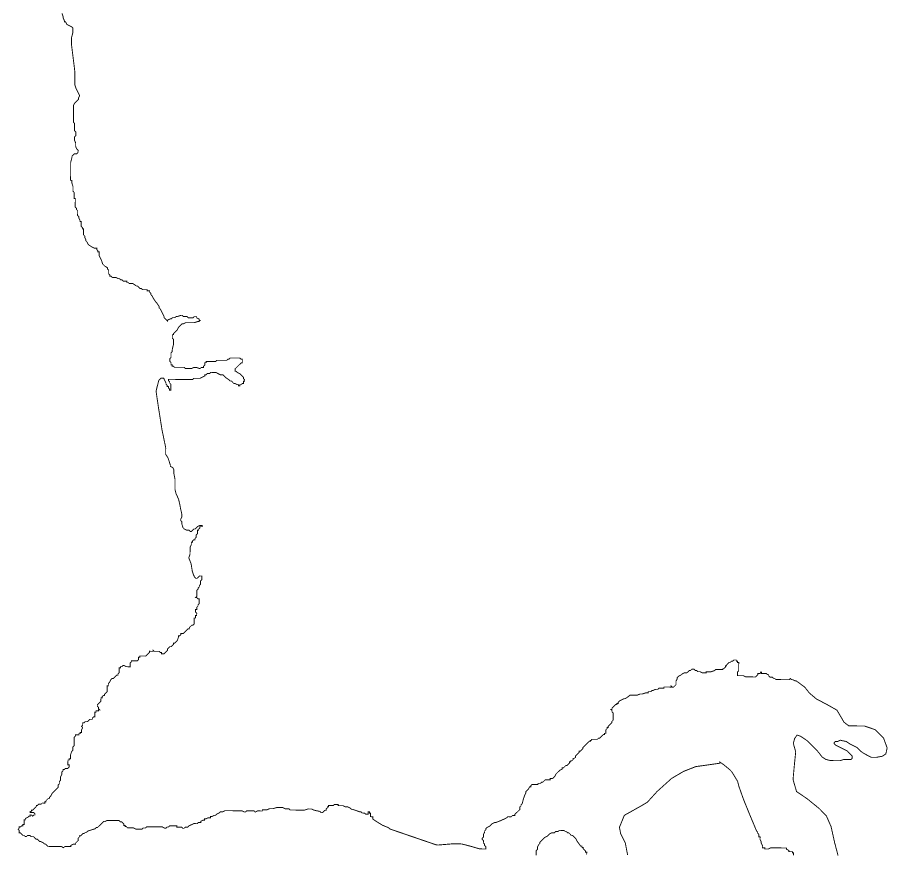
# Model space of a CAD drawing. Header units: metres. Extents: x 290190 to 339802, y 1811045 to 1991312.
# Drawn here: x 315615 to 318529, y 1892773 to 1895575 of the extents above; entities that cross this region are included whole.
import ezdxf

# ---------------------------------------------------------------- set-up
doc = ezdxf.new("R2010")
doc.units = ezdxf.units.M
doc.header["$MEASUREMENT"] = 0
doc.layers.add('HAZARDS LINE', color=1, linetype='Continuous')

msp = doc.modelspace()

# ---------------------------------------------------------------- linework, layer by layer
at = {"layer": 'HAZARDS LINE', "lineweight": 18}
for points in [[(318363.3, 1892766.2, 3.02, 3.02, 0), (318351.6, 1892810.6, 3.02, 3.02, 0), (318340, 1892863.1, 3.02, 3.02, 0), (318324.2, 1892899.5, 3.02, 3.02, 0), (318300.3, 1892923.9, 3.02, 3.02, 0), (318260.3, 1892956.5, 3.02, 3.02, 0), (318224.2, 1892981, 3.02, 3.02, 0), (318212.5, 1893021.3, 3.02, 3.02, 0), (318216.9, 1893069.7, 3.02, 3.02, 0), (318221.4, 1893113.9, 3.02, 3.02, 0), (318213.5, 1893142.2, 3.02, 3.02, 0), (318217.7, 1893158.3, 3.02, 3.02, 0), (318225.9, 1893170.3, 3.02, 3.02, 0), (318237.9, 1893166.2, 3.02, 3.02, 0), (318261.9, 1893149.8, 3.02, 3.02, 0), (318293.9, 1893117.3, 3.02, 3.02, 0), (318309.8, 1893097, 3.02, 3.02, 0), (318321.8, 1893088.9, 3.02, 3.02, 0), (318337.9, 1893084.7, 3.02, 3.02, 0), (318354, 1893084.6, 3.02, 3.02, 0), (318370.1, 1893084.4, 3.02, 3.02, 0), (318382.2, 1893088.4, 3.02, 3.02, 0), (318394.3, 1893088.3, 3.02, 3.02, 0), (318398.4, 1893088.2, 3.02, 3.02, 0), (318402.4, 1893088.2, 3.02, 3.02, 0), (318406.4, 1893088.1, 3.02, 3.02, 0), (318410.5, 1893092.1, 3.02, 3.02, 0), (318410.5, 1893100.2, 3.02, 3.02, 0), (318406.6, 1893104.3, 3.02, 3.02, 0), (318394.6, 1893116.5, 3.02, 3.02, 0), (318378.5, 1893124.6, 3.02, 3.02, 0), (318354.5, 1893136.9, 3.02, 3.02, 0), (318350.5, 1893141, 3.02, 3.02, 0), (318350.5, 1893145, 3.02, 3.02, 0), (318354.6, 1893149, 3.02, 3.02, 0), (318362.6, 1893149, 3.02, 3.02, 0), (318370.7, 1893152.9, 3.02, 3.02, 0), (318390.8, 1893148.7, 3.02, 3.02, 0), (318402.8, 1893140.6, 3.02, 3.02, 0), (318426.9, 1893128.3, 3.02, 3.02, 0), (318438.9, 1893116.1, 3.02, 3.02, 0), (318450.9, 1893107.9, 3.02, 3.02, 0), (318475, 1893095.6, 3.02, 3.02, 0), (318491.1, 1893095.5, 3.02, 3.02, 0), (318511.2, 1893099.3, 3.02, 3.02, 0), (318523.4, 1893107.3, 3.02, 3.02, 0), (318527.6, 1893127.4, 3.02, 3.02, 0), (318515.8, 1893159.7, 3.02, 3.02, 0), (318499.8, 1893176, 3.02, 3.02, 0), (318487.8, 1893188.2, 3.02, 3.02, 0), (318451.7, 1893200.6, 3.02, 3.02, 0), (318399.3, 1893201, 3.02, 3.02, 0), (318383.3, 1893213.2, 3.02, 3.02, 0), (318371.4, 1893233.5, 3.02, 3.02, 0), (318359.5, 1893253.7, 3.02, 3.02, 0), (318323.4, 1893274.2, 3.02, 3.02, 0), (318291.4, 1893290.6, 3.02, 3.02, 0), (318267.4, 1893310.9, 3.02, 3.02, 0), (318251.4, 1893331.2, 3.02, 3.02, 0), (318223.4, 1893351.6, 3.02, 3.02, 0), (318219.4, 1893351.6, 3.02, 3.02, 0), (318211.4, 1893355.7, 3.02, 3.02, 0), (318207.3, 1893355.8, 3.02, 3.02, 0), (318203.3, 1893359.8, 3.02, 3.02, 0), (318199.3, 1893355.8, 3.02, 3.02, 0), (318155, 1893356.2, 3.02, 3.02, 0), (318151, 1893360.3, 3.02, 3.02, 0), (318147, 1893360.3, 3.02, 3.02, 0), (318143, 1893364.4, 3.02, 3.02, 0), (318134.9, 1893364.5, 3.02, 3.02, 0), (318130.9, 1893368.5, 3.02, 3.02, 0), (318131, 1893372.5, 3.02, 3.02, 0), (318126.9, 1893372.6, 3.02, 3.02, 0), (318122.9, 1893376.6, 3.02, 3.02, 0), (318106.8, 1893376.8, 3.02, 3.02, 0), (318106.9, 1893380.8, 3.02, 3.02, 0), (318102.8, 1893380.8, 3.02, 3.02, 0), (318102.8, 1893376.8, 3.02, 3.02, 0), (318094.7, 1893376.9, 3.02, 3.02, 0), (318094.7, 1893372.9, 3.02, 3.02, 0), (318086.6, 1893364.9, 3.02, 3.02, 0), (318054.4, 1893365.2, 3.02, 3.02, 0), (318046.3, 1893369.3, 3.02, 3.02, 0), (318026.2, 1893369.4, 3.02, 3.02, 0), (318026.3, 1893381.5, 3.02, 3.02, 0), (318030.4, 1893385.5, 3.02, 3.02, 0), (318030.6, 1893413.7, 3.02, 3.02, 0), (318026.6, 1893413.7, 3.02, 3.02, 0), (318026.6, 1893417.8, 3.02, 3.02, 0), (318022.6, 1893417.8, 3.02, 3.02, 0), (318022.6, 1893421.8, 3.02, 3.02, 0), (318014.6, 1893421.9, 3.02, 3.02, 0), (318010.5, 1893417.9, 3.02, 3.02, 0), (318006.5, 1893417.9, 3.02, 3.02, 0), (318002.4, 1893414, 3.02, 3.02, 0), (317998.4, 1893414, 3.02, 3.02, 0), (317990.3, 1893406, 3.02, 3.02, 0), (317990.2, 1893402, 3.02, 3.02, 0), (317986.2, 1893402, 3.02, 3.02, 0), (317986.2, 1893398, 3.02, 3.02, 0), (317982.1, 1893394, 3.02, 3.02, 0), (317978.1, 1893394, 3.02, 3.02, 0), (317978, 1893390, 3.02, 3.02, 0), (317953.9, 1893390.2, 3.02, 3.02, 0), (317949.8, 1893386.2, 3.02, 3.02, 0), (317937.7, 1893382.3, 3.02, 3.02, 0), (317921.6, 1893382.4, 3.02, 3.02, 0), (317921.5, 1893378.4, 3.02, 3.02, 0), (317909.5, 1893378.5, 3.02, 3.02, 0), (317901.4, 1893382.6, 3.02, 3.02, 0), (317893.4, 1893382.7, 3.02, 3.02, 0), (317889.4, 1893386.7, 3.02, 3.02, 0), (317885.4, 1893386.8, 3.02, 3.02, 0), (317881.4, 1893390.8, 3.02, 3.02, 0), (317873.3, 1893390.9, 3.02, 3.02, 0), (317869.3, 1893386.9, 3.02, 3.02, 0), (317865.2, 1893386.9, 3.02, 3.02, 0), (317861.2, 1893383, 3.02, 3.02, 0), (317857.1, 1893379, 3.02, 3.02, 0), (317849, 1893379, 3.02, 3.02, 0), (317841, 1893375.1, 3.02, 3.02, 0), (317836.9, 1893371.1, 3.02, 3.02, 0), (317828.8, 1893367.1, 3.02, 3.02, 0), (317824.7, 1893363.1, 3.02, 3.02, 0), (317824.7, 1893359.1, 3.02, 3.02, 0), (317820.6, 1893351.1, 3.02, 3.02, 0), (317820.5, 1893339, 3.02, 3.02, 0), (317812.4, 1893331, 3.02, 3.02, 0), (317808.4, 1893331, 3.02, 3.02, 0), (317804.4, 1893335.1, 3.02, 3.02, 0), (317804.3, 1893331.1, 3.02, 3.02, 0), (317780.2, 1893331.3, 3.02, 3.02, 0), (317780.1, 1893327.3, 3.02, 3.02, 0), (317764, 1893327.4, 3.02, 3.02, 0), (317760, 1893323.4, 3.02, 3.02, 0), (317751.9, 1893323.5, 3.02, 3.02, 0), (317743.8, 1893319.5, 3.02, 3.02, 0), (317739.8, 1893319.5, 3.02, 3.02, 0), (317735.7, 1893315.6, 3.02, 3.02, 0), (317727.7, 1893315.6, 3.02, 3.02, 0), (317727.6, 1893311.6, 3.02, 3.02, 0), (317719.6, 1893311.7, 3.02, 3.02, 0), (317707.4, 1893307.7, 3.02, 3.02, 0), (317699.4, 1893307.8, 3.02, 3.02, 0), (317691.3, 1893303.9, 3.02, 3.02, 0), (317667.1, 1893304.1, 3.02, 3.02, 0), (317650.9, 1893292.1, 3.02, 3.02, 0), (317646.9, 1893292.2, 3.02, 3.02, 0), (317638.8, 1893288.2, 3.02, 3.02, 0), (317630.7, 1893284.2, 3.02, 3.02, 0), (317626.7, 1893280.2, 3.02, 3.02, 0), (317626.6, 1893276.2, 3.02, 3.02, 0), (317622.6, 1893276.3, 3.02, 3.02, 0), (317622.6, 1893272.2, 3.02, 3.02, 0), (317618.5, 1893272.3, 3.02, 3.02, 0), (317610.4, 1893264.3, 3.02, 3.02, 0), (317606.3, 1893260.3, 3.02, 3.02, 0), (317606.3, 1893256.2, 3.02, 3.02, 0), (317602.3, 1893256.3, 3.02, 3.02, 0), (317606.3, 1893252.2, 3.02, 3.02, 0), (317606.2, 1893248.2, 3.02, 3.02, 0), (317610.2, 1893244.1, 3.02, 3.02, 0), (317610, 1893220, 3.02, 3.02, 0), (317606, 1893216, 3.02, 3.02, 0), (317605.9, 1893211.9, 3.02, 3.02, 0), (317597.8, 1893204, 3.02, 3.02, 0), (317593.7, 1893200, 3.02, 3.02, 0), (317593.7, 1893195.9, 3.02, 3.02, 0), (317589.7, 1893196, 3.02, 3.02, 0), (317589.6, 1893191.9, 3.02, 3.02, 0), (317585.6, 1893187.9, 3.02, 3.02, 0), (317585.5, 1893175.9, 3.02, 3.02, 0), (317581.4, 1893175.9, 3.02, 3.02, 0), (317581.4, 1893171.9, 3.02, 3.02, 0), (317577.4, 1893171.9, 3.02, 3.02, 0), (317573.3, 1893167.9, 3.02, 3.02, 0), (317569.2, 1893163.9, 3.02, 3.02, 0), (317565.2, 1893159.9, 3.02, 3.02, 0), (317561.2, 1893160, 3.02, 3.02, 0), (317557.1, 1893156, 3.02, 3.02, 0), (317537, 1893156.1, 3.02, 3.02, 0), (317536.9, 1893152.1, 3.02, 3.02, 0), (317532.9, 1893152.1, 3.02, 3.02, 0), (317532.9, 1893148.1, 3.02, 3.02, 0), (317528.8, 1893148.1, 3.02, 3.02, 0), (317524.8, 1893144.2, 3.02, 3.02, 0), (317516.6, 1893136.2, 3.02, 3.02, 0), (317512.6, 1893132.2, 3.02, 3.02, 0), (317508.5, 1893128.2, 3.02, 3.02, 0), (317508.5, 1893124.2, 3.02, 3.02, 0), (317504.4, 1893120.2, 3.02, 3.02, 0), (317500.4, 1893116.2, 3.02, 3.02, 0), (317496.3, 1893116.2, 3.02, 3.02, 0), (317496.3, 1893112.2, 3.02, 3.02, 0), (317492.2, 1893108.2, 3.02, 3.02, 0), (317488.2, 1893104.2, 3.02, 3.02, 0), (317484.1, 1893100.2, 3.02, 3.02, 0), (317484.1, 1893096.2, 3.02, 3.02, 0), (317480, 1893092.2, 3.02, 3.02, 0), (317476, 1893092.2, 3.02, 3.02, 0), (317475.9, 1893088.2, 3.02, 3.02, 0), (317471.9, 1893084.2, 3.02, 3.02, 0), (317467.9, 1893084.2, 3.02, 3.02, 0), (317467.8, 1893080.2, 3.02, 3.02, 0), (317463.8, 1893080.2, 3.02, 3.02, 0), (317463.8, 1893076.2, 3.02, 3.02, 0), (317455.6, 1893068.2, 3.02, 3.02, 0), (317451.6, 1893068.2, 3.02, 3.02, 0), (317443.5, 1893060.3, 3.02, 3.02, 0), (317439.5, 1893060.3, 3.02, 3.02, 0), (317439.4, 1893056.3, 3.02, 3.02, 0), (317431.3, 1893052.3, 3.02, 3.02, 0), (317423.2, 1893044.3, 3.02, 3.02, 0), (317419.1, 1893040.3, 3.02, 3.02, 0), (317415, 1893032.3, 3.02, 3.02, 0), (317411, 1893028.3, 3.02, 3.02, 0), (317406.9, 1893024.3, 3.02, 3.02, 0), (317398.9, 1893024.4, 3.02, 3.02, 0), (317398.8, 1893020.4, 3.02, 3.02, 0), (317382.7, 1893020.5, 3.02, 3.02, 0), (317378.6, 1893016.5, 3.02, 3.02, 0), (317374.6, 1893012.5, 3.02, 3.02, 0), (317370.6, 1893012.6, 3.02, 3.02, 0), (317366.5, 1893008.6, 3.02, 3.02, 0), (317358.4, 1893008.6, 3.02, 3.02, 0), (317358.4, 1893004.6, 3.02, 3.02, 0), (317338.3, 1893004.8, 3.02, 3.02, 0), (317334.2, 1893000.8, 3.02, 3.02, 0), (317334.2, 1892996.8, 3.02, 3.02, 0), (317330.1, 1892996.8, 3.02, 3.02, 0), (317326, 1892988.8, 3.02, 3.02, 0), (317322, 1892984.8, 3.02, 3.02, 0), (317317.9, 1892980.8, 3.02, 3.02, 0), (317317.9, 1892976.8, 3.02, 3.02, 0), (317313.8, 1892968.7, 3.02, 3.02, 0), (317309.7, 1892956.7, 3.02, 3.02, 0), (317305.5, 1892940.6, 3.02, 3.02, 0), (317301.4, 1892936.6, 3.02, 3.02, 0), (317301.4, 1892932.6, 3.02, 3.02, 0), (317297.3, 1892928.6, 3.02, 3.02, 0), (317297.3, 1892920.5, 3.02, 3.02, 0), (317293.2, 1892916.5, 3.02, 3.02, 0), (317289.1, 1892912.5, 3.02, 3.02, 0), (317281, 1892904.6, 3.02, 3.02, 0), (317281, 1892900.5, 3.02, 3.02, 0), (317272.9, 1892900.6, 3.02, 3.02, 0), (317268.9, 1892896.6, 3.02, 3.02, 0), (317256.8, 1892896.7, 3.02, 3.02, 0), (317252.7, 1892892.7, 3.02, 3.02, 0), (317236.5, 1892884.8, 3.02, 3.02, 0), (317216.3, 1892876.9, 3.02, 3.02, 0), (317212.3, 1892877, 3.02, 3.02, 0), (317204.2, 1892873, 3.02, 3.02, 0), (317200.1, 1892869, 3.02, 3.02, 0), (317196.1, 1892865, 3.02, 3.02, 0), (317188, 1892861, 3.02, 3.02, 0), (317183.9, 1892857.1, 3.02, 3.02, 0), (317183.9, 1892853, 3.02, 3.02, 0), (317179.8, 1892849, 3.02, 3.02, 0), (317179.8, 1892845, 3.02, 3.02, 0), (317175.7, 1892837, 3.02, 3.02, 0), (317175.6, 1892828.9, 3.02, 3.02, 0), (317171.6, 1892824.9, 3.02, 3.02, 0), (317171.5, 1892820.9, 3.02, 3.02, 0), (317175.5, 1892816.8, 3.02, 3.02, 0), (317175.4, 1892808.8, 3.02, 3.02, 0), (317179.4, 1892804.7, 3.02, 3.02, 0), (317179.4, 1892800.7, 3.02, 3.02, 0), (317183.4, 1892796.6, 3.02, 3.02, 0), (317183.3, 1892788.6, 3.02, 3.02, 0), (317163.2, 1892788.7, 3.02, 3.02, 0), (317135.1, 1892797.1, 3.02, 3.02, 0), (317102.9, 1892805.4, 3.02, 3.02, 0), (317070.7, 1892805.7, 3.02, 3.02, 0), (317026.3, 1892802, 3.02, 3.02, 0), (317018.3, 1892802.1, 3.02, 3.02, 0), (316861.7, 1892855.8, 3.02, 3.02, 0), (316857.7, 1892859.9, 3.02, 3.02, 0), (316837.6, 1892868.1, 3.02, 3.02, 0), (316817.6, 1892880.4, 3.02, 3.02, 0), (316805.6, 1892888.5, 3.02, 3.02, 0), (316805.6, 1892896.6, 3.02, 3.02, 0), (316797.6, 1892896.7, 3.02, 3.02, 0), (316797.7, 1892908.8, 3.02, 3.02, 0), (316793.7, 1892908.8, 3.02, 3.02, 0), (316793.7, 1892912.8, 3.02, 3.02, 0), (316789.7, 1892912.9, 3.02, 3.02, 0), (316789.6, 1892904.8, 3.02, 3.02, 0), (316781.5, 1892904.9, 3.02, 3.02, 0), (316777.5, 1892908.9, 3.02, 3.02, 0), (316769.5, 1892909, 3.02, 3.02, 0), (316765.5, 1892913.1, 3.02, 3.02, 0), (316761.5, 1892913.1, 3.02, 3.02, 0), (316737.4, 1892921.4, 3.02, 3.02, 0), (316733.3, 1892921.4, 3.02, 3.02, 0), (316729.3, 1892925.5, 3.02, 3.02, 0), (316721.3, 1892929.6, 3.02, 3.02, 0), (316713.3, 1892929.6, 3.02, 3.02, 0), (316705.3, 1892933.7, 3.02, 3.02, 0), (316689.1, 1892933.9, 3.02, 3.02, 0), (316689.2, 1892937.9, 3.02, 3.02, 0), (316677.1, 1892938, 3.02, 3.02, 0), (316673, 1892934, 3.02, 3.02, 0), (316656.9, 1892934.2, 3.02, 3.02, 0), (316656.9, 1892930.1, 3.02, 3.02, 0), (316652.9, 1892930.2, 3.02, 3.02, 0), (316652.8, 1892926.1, 3.02, 3.02, 0), (316648.8, 1892922.1, 3.02, 3.02, 0), (316648.7, 1892918.1, 3.02, 3.02, 0), (316644.7, 1892918.1, 3.02, 3.02, 0), (316640.6, 1892914.1, 3.02, 3.02, 0), (316636.6, 1892910.2, 3.02, 3.02, 0), (316632.5, 1892910.2, 3.02, 3.02, 0), (316628.6, 1892914.3, 3.02, 3.02, 0), (316608.4, 1892918.5, 3.02, 3.02, 0), (316600.4, 1892922.6, 3.02, 3.02, 0), (316588.3, 1892922.7, 3.02, 3.02, 0), (316576.2, 1892918.7, 3.02, 3.02, 0), (316527.9, 1892919.2, 3.02, 3.02, 0), (316523.9, 1892923.2, 3.02, 3.02, 0), (316511.8, 1892923.3, 3.02, 3.02, 0), (316503.8, 1892927.4, 3.02, 3.02, 0), (316483.7, 1892927.6, 3.02, 3.02, 0), (316471.5, 1892923.7, 3.02, 3.02, 0), (316459.5, 1892923.8, 3.02, 3.02, 0), (316451.4, 1892919.8, 3.02, 3.02, 0), (316435.3, 1892920, 3.02, 3.02, 0), (316435.2, 1892915.9, 3.02, 3.02, 0), (316419.1, 1892916.1, 3.02, 3.02, 0), (316411, 1892912.1, 3.02, 3.02, 0), (316407, 1892916.2, 3.02, 3.02, 0), (316382.9, 1892916.4, 3.02, 3.02, 0), (316378.8, 1892912.4, 3.02, 3.02, 0), (316374.8, 1892912.4, 3.02, 3.02, 0), (316366.8, 1892916.5, 3.02, 3.02, 0), (316310.4, 1892917, 3.02, 3.02, 0), (316302.3, 1892913.1, 3.02, 3.02, 0), (316294.2, 1892913.1, 3.02, 3.02, 0), (316290.2, 1892909.1, 3.02, 3.02, 0), (316282.1, 1892905.2, 3.02, 3.02, 0), (316278, 1892901.2, 3.02, 3.02, 0), (316274, 1892901.2, 3.02, 3.02, 0), (316265.9, 1892897.3, 3.02, 3.02, 0), (316261.9, 1892897.3, 3.02, 3.02, 0), (316261.8, 1892893.3, 3.02, 3.02, 0), (316253.8, 1892893.3, 3.02, 3.02, 0), (316245.7, 1892889.4, 3.02, 3.02, 0), (316241.6, 1892889.4, 3.02, 3.02, 0), (316241.6, 1892885.4, 3.02, 3.02, 0), (316237.6, 1892885.4, 3.02, 3.02, 0), (316229.5, 1892881.5, 3.02, 3.02, 0), (316229.5, 1892877.4, 3.02, 3.02, 0), (316221.4, 1892877.5, 3.02, 3.02, 0), (316217.3, 1892873.5, 3.02, 3.02, 0), (316205.3, 1892873.6, 3.02, 3.02, 0), (316189.1, 1892865.7, 3.02, 3.02, 0), (316185, 1892861.7, 3.02, 3.02, 0), (316177, 1892861.8, 3.02, 3.02, 0), (316172.9, 1892857.8, 3.02, 3.02, 0), (316168.9, 1892857.8, 3.02, 3.02, 0), (316164.9, 1892861.9, 3.02, 3.02, 0), (316148.8, 1892862, 3.02, 3.02, 0), (316148.8, 1892866.1, 3.02, 3.02, 0), (316124.6, 1892866.3, 3.02, 3.02, 0), (316120.6, 1892862.3, 3.02, 3.02, 0), (316116.5, 1892862.3, 3.02, 3.02, 0), (316112.5, 1892858.3, 3.02, 3.02, 0), (316108.5, 1892858.3, 3.02, 3.02, 0), (316100.4, 1892862.4, 3.02, 3.02, 0), (316048.1, 1892862.9, 3.02, 3.02, 0), (316044, 1892858.9, 3.02, 3.02, 0), (316036, 1892859, 3.02, 3.02, 0), (316031.9, 1892855, 3.02, 3.02, 0), (316011.8, 1892855.2, 3.02, 3.02, 0), (316003.7, 1892859.3, 3.02, 3.02, 0), (315983.6, 1892859.4, 3.02, 3.02, 0), (315979.6, 1892863.5, 3.02, 3.02, 0), (315975.6, 1892863.5, 3.02, 3.02, 0), (315975.6, 1892867.6, 3.02, 3.02, 0), (315971.6, 1892867.6, 3.02, 3.02, 0), (315971.6, 1892871.6, 3.02, 3.02, 0), (315963.6, 1892879.7, 3.02, 3.02, 0), (315959.6, 1892879.8, 3.02, 3.02, 0), (315955.6, 1892883.8, 3.02, 3.02, 0), (315915.3, 1892884.2, 3.02, 3.02, 0), (315907.2, 1892880.2, 3.02, 3.02, 0), (315903.2, 1892880.3, 3.02, 3.02, 0), (315899.2, 1892876.3, 3.02, 3.02, 0), (315891, 1892868.3, 3.02, 3.02, 0), (315882.9, 1892860.3, 3.02, 3.02, 0), (315878.9, 1892860.3, 3.02, 3.02, 0), (315874.8, 1892856.3, 3.02, 3.02, 0), (315850.6, 1892848.5, 3.02, 3.02, 0), (315846.5, 1892844.5, 3.02, 3.02, 0), (315842.5, 1892844.5, 3.02, 3.02, 0), (315838.4, 1892840.5, 3.02, 3.02, 0), (315834.4, 1892840.6, 3.02, 3.02, 0), (315830.3, 1892836.6, 3.02, 3.02, 0), (315826.3, 1892832.6, 3.02, 3.02, 0), (315822.2, 1892832.6, 3.02, 3.02, 0), (315822.2, 1892828.6, 3.02, 3.02, 0), (315818.1, 1892824.6, 3.02, 3.02, 0), (315818.1, 1892816.6, 3.02, 3.02, 0), (315809.9, 1892808.6, 3.02, 3.02, 0), (315809.9, 1892804.5, 3.02, 3.02, 0), (315801.9, 1892804.6, 3.02, 3.02, 0), (315793.8, 1892800.7, 3.02, 3.02, 0), (315793.7, 1892796.6, 3.02, 3.02, 0), (315773.6, 1892796.8, 3.02, 3.02, 0), (315769.5, 1892792.8, 3.02, 3.02, 0), (315761.5, 1892796.9, 3.02, 3.02, 0), (315717.2, 1892797.3, 3.02, 3.02, 0), (315709.2, 1892805.4, 3.02, 3.02, 0), (315705.2, 1892805.4, 3.02, 3.02, 0), (315701.2, 1892809.5, 3.02, 3.02, 0), (315693.2, 1892813.6, 3.02, 3.02, 0), (315689.2, 1892813.6, 3.02, 3.02, 0), (315681.2, 1892821.8, 3.02, 3.02, 0), (315677.1, 1892821.8, 3.02, 3.02, 0), (315669.2, 1892829.9, 3.02, 3.02, 0), (315661.1, 1892830, 3.02, 3.02, 0), (315657.1, 1892834.1, 3.02, 3.02, 0), (315649, 1892834.1, 3.02, 3.02, 0), (315645, 1892830.1, 3.02, 3.02, 0), (315641, 1892830.2, 3.02, 3.02, 0), (315637, 1892834.2, 3.02, 3.02, 0), (315632.9, 1892834.3, 3.02, 3.02, 0), (315628.9, 1892838.3, 3.02, 3.02, 0), (315625, 1892842.4, 3.02, 3.02, 0), (315620.9, 1892842.4, 3.02, 3.02, 0), (315621, 1892850.5, 3.02, 3.02, 0), (315617, 1892854.6, 3.02, 3.02, 0), (315621.1, 1892858.6, 3.02, 3.02, 0), (315621.1, 1892862.6, 3.02, 3.02, 0), (315625.1, 1892862.5, 3.02, 3.02, 0), (315629.2, 1892866.5, 3.02, 3.02, 0), (315633.2, 1892866.5, 3.02, 3.02, 0), (315633.3, 1892870.5, 3.02, 3.02, 0), (315637.3, 1892870.5, 3.02, 3.02, 0), (315637.4, 1892886.6, 3.02, 3.02, 0), (315641.4, 1892886.6, 3.02, 3.02, 0), (315641.5, 1892890.6, 3.02, 3.02, 0), (315649.6, 1892894.6, 3.02, 3.02, 0), (315653.6, 1892898.6, 3.02, 3.02, 0), (315657.7, 1892898.5, 3.02, 3.02, 0), (315657.7, 1892902.6, 3.02, 3.02, 0), (315661.7, 1892902.5, 3.02, 3.02, 0), (315665.7, 1892898.5, 3.02, 3.02, 0), (315669.8, 1892902.4, 3.02, 3.02, 0), (315673.8, 1892902.4, 3.02, 3.02, 0), (315673.8, 1892906.4, 3.02, 3.02, 0), (315669.9, 1892910.5, 3.02, 3.02, 0), (315657.8, 1892910.6, 3.02, 3.02, 0), (315657.8, 1892914.6, 3.02, 3.02, 0), (315661.8, 1892914.6, 3.02, 3.02, 0), (315661.9, 1892918.6, 3.02, 3.02, 0), (315665.9, 1892918.6, 3.02, 3.02, 0), (315670, 1892922.6, 3.02, 3.02, 0), (315678.1, 1892930.6, 3.02, 3.02, 0), (315678.1, 1892934.6, 3.02, 3.02, 0), (315682.1, 1892934.6, 3.02, 3.02, 0), (315686.2, 1892938.6, 3.02, 3.02, 0), (315694.3, 1892938.5, 3.02, 3.02, 0), (315698.3, 1892942.5, 3.02, 3.02, 0), (315706.4, 1892942.4, 3.02, 3.02, 0), (315706.4, 1892946.4, 3.02, 3.02, 0), (315710.4, 1892946.4, 3.02, 3.02, 0), (315710.5, 1892950.4, 3.02, 3.02, 0), (315718.6, 1892958.4, 3.02, 3.02, 0), (315722.6, 1892958.4, 3.02, 3.02, 0), (315722.7, 1892962.4, 3.02, 3.02, 0), (315726.7, 1892966.4, 3.02, 3.02, 0), (315730.8, 1892974.4, 3.02, 3.02, 0), (315739, 1892982.4, 3.02, 3.02, 0), (315743, 1892986.4, 3.02, 3.02, 0), (315747.1, 1892990.4, 3.02, 3.02, 0), (315751.1, 1892994.4, 3.02, 3.02, 0), (315751.2, 1893002.5, 3.02, 3.02, 0), (315755.3, 1893006.4, 3.02, 3.02, 0), (315755.3, 1893014.5, 3.02, 3.02, 0), (315759.4, 1893018.5, 3.02, 3.02, 0), (315759.5, 1893030.6, 3.02, 3.02, 0), (315763.6, 1893038.6, 3.02, 3.02, 0), (315763.7, 1893046.7, 3.02, 3.02, 0), (315767.7, 1893050.7, 3.02, 3.02, 0), (315767.8, 1893054.7, 3.02, 3.02, 0), (315771.8, 1893054.6, 3.02, 3.02, 0), (315775.9, 1893058.6, 3.02, 3.02, 0), (315783.9, 1893058.6, 3.02, 3.02, 0), (315788, 1893062.6, 3.02, 3.02, 0), (315788.1, 1893070.6, 3.02, 3.02, 0), (315784, 1893070.7, 3.02, 3.02, 0), (315784.2, 1893086.8, 3.02, 3.02, 0), (315788.2, 1893086.7, 3.02, 3.02, 0), (315788.2, 1893090.8, 3.02, 3.02, 0), (315792.3, 1893090.7, 3.02, 3.02, 0), (315792.4, 1893102.8, 3.02, 3.02, 0), (315796.5, 1893114.9, 3.02, 3.02, 0), (315800.6, 1893118.9, 3.02, 3.02, 0), (315800.7, 1893130.9, 3.02, 3.02, 0), (315804.7, 1893134.9, 3.02, 3.02, 0), (315805, 1893163.1, 3.02, 3.02, 0), (315809, 1893167.1, 3.02, 3.02, 0), (315809.1, 1893171.2, 3.02, 3.02, 0), (315821.2, 1893171, 3.02, 3.02, 0), (315821.2, 1893175.1, 3.02, 3.02, 0), (315825.2, 1893175, 3.02, 3.02, 0), (315825.3, 1893179.1, 3.02, 3.02, 0), (315829.3, 1893179, 3.02, 3.02, 0), (315829.3, 1893187.1, 3.02, 3.02, 0), (315833.4, 1893195.1, 3.02, 3.02, 0), (315829.5, 1893199.2, 3.02, 3.02, 0), (315833.5, 1893203.2, 3.02, 3.02, 0), (315833.6, 1893211.2, 3.02, 3.02, 0), (315837.6, 1893211.2, 3.02, 3.02, 0), (315841.7, 1893215.2, 3.02, 3.02, 0), (315849.7, 1893215.1, 3.02, 3.02, 0), (315853.8, 1893219.1, 3.02, 3.02, 0), (315857.9, 1893223.1, 3.02, 3.02, 0), (315865.9, 1893223, 3.02, 3.02, 0), (315865.9, 1893227.1, 3.02, 3.02, 0), (315870, 1893231.1, 3.02, 3.02, 0), (315874, 1893231, 3.02, 3.02, 0), (315874.2, 1893247.1, 3.02, 3.02, 0), (315878.2, 1893247.1, 3.02, 3.02, 0), (315878.2, 1893251.1, 3.02, 3.02, 0), (315886.3, 1893251.1, 3.02, 3.02, 0), (315886.3, 1893255.1, 3.02, 3.02, 0), (315890.4, 1893255, 3.02, 3.02, 0), (315886.4, 1893259.1, 3.02, 3.02, 0), (315886.4, 1893263.1, 3.02, 3.02, 0), (315882.4, 1893267.2, 3.02, 3.02, 0), (315882.4, 1893271.2, 3.02, 3.02, 0), (315886.5, 1893275.2, 3.02, 3.02, 0), (315890.6, 1893279.2, 3.02, 3.02, 0), (315894.6, 1893283.2, 3.02, 3.02, 0), (315894.7, 1893295.3, 3.02, 3.02, 0), (315898.8, 1893295.3, 3.02, 3.02, 0), (315898.8, 1893299.3, 3.02, 3.02, 0), (315902.9, 1893303.3, 3.02, 3.02, 0), (315906.9, 1893303.2, 3.02, 3.02, 0), (315906.9, 1893307.3, 3.02, 3.02, 0), (315911, 1893311.3, 3.02, 3.02, 0), (315915.1, 1893315.3, 3.02, 3.02, 0), (315915.2, 1893335.4, 3.02, 3.02, 0), (315919.3, 1893335.4, 3.02, 3.02, 0), (315919.3, 1893343.4, 3.02, 3.02, 0), (315923.4, 1893347.4, 3.02, 3.02, 0), (315927.5, 1893355.4, 3.02, 3.02, 0), (315931.5, 1893359.4, 3.02, 3.02, 0), (315935.6, 1893359.4, 3.02, 3.02, 0), (315939.6, 1893363.4, 3.02, 3.02, 0), (315947.8, 1893371.4, 3.02, 3.02, 0), (315951.8, 1893371.3, 3.02, 3.02, 0), (315951.8, 1893375.4, 3.02, 3.02, 0), (315955.9, 1893379.4, 3.02, 3.02, 0), (315956, 1893395.5, 3.02, 3.02, 0), (315960.1, 1893395.4, 3.02, 3.02, 0), (315960.1, 1893399.5, 3.02, 3.02, 0), (315964.1, 1893399.4, 3.02, 3.02, 0), (315968.2, 1893403.4, 3.02, 3.02, 0), (315972.2, 1893403.4, 3.02, 3.02, 0), (315980.2, 1893399.3, 3.02, 3.02, 0), (315992.3, 1893399.2, 3.02, 3.02, 0), (315992.4, 1893411.3, 3.02, 3.02, 0), (315996.5, 1893415.3, 3.02, 3.02, 0), (315996.5, 1893419.3, 3.02, 3.02, 0), (316016.7, 1893419.1, 3.02, 3.02, 0), (316020.7, 1893423.1, 3.02, 3.02, 0), (316020.8, 1893431.2, 3.02, 3.02, 0), (316024.8, 1893431.1, 3.02, 3.02, 0), (316024.8, 1893435.2, 3.02, 3.02, 0), (316045, 1893435, 3.02, 3.02, 0), (316049.1, 1893439, 3.02, 3.02, 0), (316057.2, 1893447, 3.02, 3.02, 0), (316057.2, 1893451, 3.02, 3.02, 0), (316069.3, 1893450.9, 3.02, 3.02, 0), (316069.3, 1893454.9, 3.02, 3.02, 0), (316073.3, 1893450.9, 3.02, 3.02, 0), (316089.4, 1893450.7, 3.02, 3.02, 0), (316093.4, 1893446.7, 3.02, 3.02, 0), (316097.5, 1893446.6, 3.02, 3.02, 0), (316097.4, 1893442.6, 3.02, 3.02, 0), (316105.5, 1893442.5, 3.02, 3.02, 0), (316109.5, 1893446.5, 3.02, 3.02, 0), (316117.7, 1893454.5, 3.02, 3.02, 0), (316117.7, 1893458.5, 3.02, 3.02, 0), (316125.8, 1893466.5, 3.02, 3.02, 0), (316129.9, 1893466.5, 3.02, 3.02, 0), (316138, 1893474.5, 3.02, 3.02, 0), (316138, 1893478.5, 3.02, 3.02, 0), (316142, 1893478.5, 3.02, 3.02, 0), (316146.1, 1893482.5, 3.02, 3.02, 0), (316150.2, 1893486.5, 3.02, 3.02, 0), (316154.3, 1893498.5, 3.02, 3.02, 0), (316154.3, 1893502.5, 3.02, 3.02, 0), (316158.4, 1893502.5, 3.02, 3.02, 0), (316162.4, 1893506.5, 3.02, 3.02, 0), (316162.5, 1893510.5, 3.02, 3.02, 0), (316170.5, 1893510.4, 3.02, 3.02, 0), (316178.6, 1893518.4, 3.02, 3.02, 0), (316182.7, 1893522.4, 3.02, 3.02, 0), (316186.8, 1893526.4, 3.02, 3.02, 0), (316190.8, 1893526.4, 3.02, 3.02, 0), (316190.8, 1893530.4, 3.02, 3.02, 0), (316199, 1893538.4, 3.02, 3.02, 0), (316203, 1893538.4, 3.02, 3.02, 0), (316207, 1893542.4, 3.02, 3.02, 0), (316207.2, 1893562.5, 3.02, 3.02, 0), (316211.2, 1893562.5, 3.02, 3.02, 0), (316211.3, 1893570.5, 3.02, 3.02, 0), (316215.3, 1893570.5, 3.02, 3.02, 0), (316215.4, 1893578.5, 3.02, 3.02, 0), (316211.4, 1893582.6, 3.02, 3.02, 0), (316211.5, 1893590.7, 3.02, 3.02, 0), (316215.5, 1893590.6, 3.02, 3.02, 0), (316215.6, 1893598.7, 3.02, 3.02, 0), (316219.7, 1893602.7, 3.02, 3.02, 0), (316219.7, 1893606.7, 3.02, 3.02, 0), (316223.7, 1893610.7, 3.02, 3.02, 0), (316223.9, 1893626.8, 3.02, 3.02, 0), (316219.9, 1893626.8, 3.02, 3.02, 0), (316215.9, 1893630.9, 3.02, 3.02, 0), (316211.8, 1893630.9, 3.02, 3.02, 0), (316215.9, 1893634.9, 3.02, 3.02, 0), (316216.1, 1893655.1, 3.02, 3.02, 0), (316220.1, 1893659.1, 3.02, 3.02, 0), (316220.2, 1893663.1, 3.02, 3.02, 0), (316224.2, 1893667.1, 3.02, 3.02, 0), (316224.3, 1893671.1, 3.02, 3.02, 0), (316228.3, 1893675.1, 3.02, 3.02, 0), (316228.4, 1893687.2, 3.02, 3.02, 0), (316232.5, 1893691.2, 3.02, 3.02, 0), (316232.6, 1893703.3, 3.02, 3.02, 0), (316224.6, 1893703.4, 3.02, 3.02, 0), (316220.5, 1893699.4, 3.02, 3.02, 0), (316216.4, 1893695.4, 3.02, 3.02, 0), (316212.4, 1893695.4, 3.02, 3.02, 0), (316208.4, 1893699.5, 3.02, 3.02, 0), (316204.4, 1893707.6, 3.02, 3.02, 0), (316200.5, 1893719.7, 3.02, 3.02, 0), (316196.7, 1893743.9, 3.02, 3.02, 0), (316188.8, 1893764.1, 3.02, 3.02, 0), (316193, 1893776.1, 3.02, 3.02, 0), (316193.2, 1893800.3, 3.02, 3.02, 0), (316197.3, 1893808.3, 3.02, 3.02, 0), (316197.3, 1893816.4, 3.02, 3.02, 0), (316201.4, 1893816.4, 3.02, 3.02, 0), (316201.4, 1893820.4, 3.02, 3.02, 0), (316205.5, 1893824.4, 3.02, 3.02, 0), (316209.5, 1893824.3, 3.02, 3.02, 0), (316209.5, 1893828.4, 3.02, 3.02, 0), (316213.6, 1893832.4, 3.02, 3.02, 0), (316213.7, 1893840.4, 3.02, 3.02, 0), (316217.7, 1893844.4, 3.02, 3.02, 0), (316217.8, 1893856.5, 3.02, 3.02, 0), (316221.9, 1893856.5, 3.02, 3.02, 0), (316221.9, 1893860.5, 3.02, 3.02, 0), (316226, 1893864.5, 3.02, 3.02, 0), (316226, 1893868.5, 3.02, 3.02, 0), (316234, 1893868.4, 3.02, 3.02, 0), (316234.1, 1893872.5, 3.02, 3.02, 0), (316226, 1893872.5, 3.02, 3.02, 0), (316217.9, 1893868.6, 3.02, 3.02, 0), (316213.9, 1893864.6, 3.02, 3.02, 0), (316209.8, 1893860.6, 3.02, 3.02, 0), (316205.8, 1893860.6, 3.02, 3.02, 0), (316201.7, 1893856.6, 3.02, 3.02, 0), (316197.7, 1893852.6, 3.02, 3.02, 0), (316193.6, 1893852.7, 3.02, 3.02, 0), (316189.6, 1893856.7, 3.02, 3.02, 0), (316181.6, 1893856.8, 3.02, 3.02, 0), (316173.6, 1893860.9, 3.02, 3.02, 0), (316169.6, 1893865, 3.02, 3.02, 0), (316165.6, 1893877.1, 3.02, 3.02, 0), (316165.7, 1893885.2, 3.02, 3.02, 0), (316161.7, 1893889.2, 3.02, 3.02, 0), (316161.8, 1893893.2, 3.02, 3.02, 0), (316165.9, 1893901.3, 3.02, 3.02, 0), (316165.9, 1893909.3, 3.02, 3.02, 0), (316162, 1893925.5, 3.02, 3.02, 0), (316158.2, 1893945.6, 3.02, 3.02, 0), (316154.3, 1893961.8, 3.02, 3.02, 0), (316146.4, 1893978, 3.02, 3.02, 0), (316142.5, 1893994.1, 3.02, 3.02, 0), (316142.8, 1894026.4, 3.02, 3.02, 0), (316138.9, 1894046.5, 3.02, 3.02, 0), (316139, 1894058.6, 3.02, 3.02, 0), (316135.1, 1894066.7, 3.02, 3.02, 0), (316127, 1894070.8, 3.02, 3.02, 0), (316127.1, 1894074.8, 3.02, 3.02, 0), (316123.2, 1894087, 3.02, 3.02, 0), (316119.2, 1894099.1, 3.02, 3.02, 0), (316111.3, 1894111.2, 3.02, 3.02, 0), (316111.4, 1894123.3, 3.02, 3.02, 0), (316111.6, 1894131.2, 3.04, 3.04, 0), (316111.1, 1894135.3, 3.04, 3.04, 0), (316099.3, 1894192.1, 3.04, 3.04, 0), (316087.7, 1894265.1, 3.04, 3.04, 0), (316079.9, 1894317.9, 3.04, 3.04, 0), (316080, 1894326, 3.04, 3.04, 0), (316084.1, 1894342.1, 3.04, 3.04, 0), (316088.3, 1894358.3, 3.04, 3.04, 0), (316092.4, 1894362.3, 3.04, 3.04, 0), (316096.5, 1894366.4, 3.04, 3.04, 0), (316104.6, 1894366.3, 3.04, 3.04, 0), (316108.6, 1894358.2, 3.04, 3.04, 0), (316112.6, 1894350.1, 3.04, 3.04, 0), (316112.5, 1894346, 3.04, 3.04, 0), (316116.6, 1894341.9, 3.04, 3.04, 0), (316116.5, 1894337.9, 3.04, 3.04, 0), (316120.6, 1894337.8, 3.04, 3.04, 0), (316120.6, 1894333.8, 3.04, 3.04, 0), (316124.6, 1894329.7, 3.04, 3.04, 0), (316124.5, 1894325.7, 3.04, 3.04, 0), (316128.6, 1894325.6, 3.04, 3.04, 0), (316128.7, 1894345.9, 3.04, 3.04, 0), (316124.7, 1894350, 3.04, 3.04, 0), (316124.7, 1894354, 3.04, 3.04, 0), (316120.7, 1894358.1, 3.04, 3.04, 0), (316120.7, 1894362.2, 3.04, 3.04, 0), (316201.8, 1894361.6, 3.04, 3.04, 0), (316205.8, 1894365.6, 3.04, 3.04, 0), (316226.1, 1894365.5, 3.04, 3.04, 0), (316234.2, 1894369.5, 3.04, 3.04, 0), (316242.4, 1894373.5, 3.04, 3.04, 0), (316242.4, 1894377.5, 3.04, 3.04, 0), (316246.4, 1894377.5, 3.04, 3.04, 0), (316250.5, 1894381.5, 3.04, 3.04, 0), (316258.6, 1894381.5, 3.04, 3.04, 0), (316262.7, 1894385.5, 3.04, 3.04, 0), (316278.9, 1894385.4, 3.04, 3.04, 0), (316287, 1894381.3, 3.04, 3.04, 0), (316295.1, 1894377.2, 3.04, 3.04, 0), (316303.2, 1894377.1, 3.04, 3.04, 0), (316307.2, 1894373.1, 3.04, 3.04, 0), (316311.2, 1894369, 3.04, 3.04, 0), (316323.3, 1894360.8, 3.04, 3.04, 0), (316327.3, 1894356.7, 3.04, 3.04, 0), (316331.4, 1894356.7, 3.04, 3.04, 0), (316339.4, 1894348.5, 3.04, 3.04, 0), (316343.5, 1894348.5, 3.04, 3.04, 0), (316351.6, 1894344.4, 3.04, 3.04, 0), (316355.6, 1894344.4, 3.04, 3.04, 0), (316355.6, 1894340.3, 3.04, 3.04, 0), (316359.6, 1894340.3, 3.04, 3.04, 0), (316359.7, 1894344.3, 3.04, 3.04, 0), (316363.7, 1894344.3, 3.04, 3.04, 0), (316367.8, 1894348.3, 3.04, 3.04, 0), (316371.8, 1894348.3, 3.04, 3.04, 0), (316371.9, 1894356.4, 3.04, 3.04, 0), (316375.9, 1894356.4, 3.04, 3.04, 0), (316376, 1894360.4, 3.04, 3.04, 0), (316371.9, 1894364.5, 3.04, 3.04, 0), (316372, 1894368.6, 3.04, 3.04, 0), (316368, 1894372.6, 3.04, 3.04, 0), (316363.9, 1894376.7, 3.04, 3.04, 0), (316359.9, 1894380.8, 3.04, 3.04, 0), (316351.8, 1894384.9, 3.04, 3.04, 0), (316347.8, 1894389, 3.04, 3.04, 0), (316343.8, 1894389, 3.04, 3.04, 0), (316343.8, 1894397.1, 3.04, 3.04, 0), (316347.9, 1894401.1, 3.04, 3.04, 0), (316356, 1894409.2, 3.04, 3.04, 0), (316360.1, 1894413.2, 3.04, 3.04, 0), (316364.2, 1894417.2, 3.04, 3.04, 0), (316368.3, 1894417.2, 3.04, 3.04, 0), (316368.3, 1894429.4, 3.04, 3.04, 0), (316364.3, 1894429.4, 3.04, 3.04, 0), (316360.3, 1894433.5, 3.04, 3.04, 0), (316327.8, 1894433.7, 3.04, 3.04, 0), (316323.8, 1894429.7, 3.04, 3.04, 0), (316319.7, 1894429.7, 3.04, 3.04, 0), (316315.6, 1894425.7, 3.04, 3.04, 0), (316283.2, 1894425.9, 3.04, 3.04, 0), (316279.2, 1894421.9, 3.04, 3.04, 0), (316246.7, 1894422.1, 3.04, 3.04, 0), (316246.7, 1894418, 3.04, 3.04, 0), (316242.7, 1894418.1, 3.04, 3.04, 0), (316242.6, 1894410, 3.04, 3.04, 0), (316238.5, 1894405.9, 3.04, 3.04, 0), (316238.5, 1894401.9, 3.04, 3.04, 0), (316230.4, 1894401.9, 3.04, 3.04, 0), (316226.3, 1894397.9, 3.04, 3.04, 0), (316214.2, 1894402, 3.04, 3.04, 0), (316206.1, 1894402.1, 3.04, 3.04, 0), (316198, 1894398.1, 3.04, 3.04, 0), (316177.7, 1894398.2, 3.04, 3.04, 0), (316173.7, 1894402.3, 3.04, 3.04, 0), (316141.3, 1894402.5, 3.04, 3.04, 0), (316137.2, 1894406.6, 3.04, 3.04, 0), (316133.2, 1894406.6, 3.04, 3.04, 0), (316133.2, 1894410.7, 3.04, 3.04, 0), (316129.2, 1894410.7, 3.04, 3.04, 0), (316129.2, 1894418.8, 3.04, 3.04, 0), (316125.2, 1894422.9, 3.04, 3.04, 0), (316125.3, 1894431, 3.04, 3.04, 0), (316129.3, 1894435, 3.04, 3.04, 0), (316129.4, 1894451.2, 3.04, 3.04, 0), (316133.5, 1894455.3, 3.04, 3.04, 0), (316133.6, 1894463.4, 3.04, 3.04, 0), (316137.7, 1894479.5, 3.04, 3.04, 0), (316137.8, 1894495.8, 3.04, 3.04, 0), (316133.8, 1894499.8, 3.04, 3.04, 0), (316133.9, 1894512, 3.04, 3.04, 0), (316138, 1894512, 3.04, 3.04, 0), (316138, 1894516, 3.04, 3.04, 0), (316142.1, 1894520, 3.04, 3.04, 0), (316150.2, 1894528.1, 3.04, 3.04, 0), (316154.3, 1894536.2, 3.04, 3.04, 0), (316162.5, 1894544.2, 3.04, 3.04, 0), (316166.6, 1894548.2, 3.04, 3.04, 0), (316170.6, 1894548.2, 3.04, 3.04, 0), (316178.7, 1894552.2, 3.04, 3.04, 0), (316207.1, 1894552, 3.04, 3.04, 0), (316219.3, 1894556, 3.04, 3.04, 0), (316223.3, 1894556, 3.04, 3.04, 0), (316227.4, 1894560, 3.04, 3.04, 0), (316223.4, 1894560, 3.04, 3.04, 0), (316223.4, 1894564.1, 3.04, 3.04, 0), (316215.3, 1894568.2, 3.04, 3.04, 0), (316215.3, 1894572.2, 3.04, 3.04, 0), (316207.2, 1894572.3, 3.04, 3.04, 0), (316203.2, 1894568.3, 3.04, 3.04, 0), (316187, 1894568.4, 3.04, 3.04, 0), (316182.9, 1894572.4, 3.04, 3.04, 0), (316170.8, 1894572.5, 3.04, 3.04, 0), (316166.8, 1894576.6, 3.04, 3.04, 0), (316162.7, 1894576.6, 3.04, 3.04, 0), (316150.5, 1894572.7, 3.04, 3.04, 0), (316146.5, 1894572.7, 3.04, 3.04, 0), (316142.4, 1894568.7, 3.04, 3.04, 0), (316134.3, 1894568.7, 3.04, 3.04, 0), (316130.2, 1894564.7, 3.04, 3.04, 0), (316126.2, 1894564.7, 3.04, 3.04, 0), (316118, 1894560.7, 3.04, 3.04, 0), (316118, 1894556.7, 3.04, 3.04, 0), (316114, 1894560.8, 3.04, 3.04, 0), (316110, 1894564.8, 3.04, 3.04, 0), (316105.9, 1894568.9, 3.04, 3.04, 0), (316106, 1894573, 3.04, 3.04, 0), (316102, 1894581.1, 3.04, 3.04, 0), (316094, 1894597.4, 3.04, 3.04, 0), (316089.9, 1894601.4, 3.04, 3.04, 0), (316090, 1894605.5, 3.04, 3.04, 0), (316081.9, 1894617.7, 3.04, 3.04, 0), (316077.9, 1894621.8, 3.04, 3.04, 0), (316069.9, 1894634, 3.04, 3.04, 0), (316065.9, 1894642.1, 3.04, 3.04, 0), (316061.9, 1894646.2, 3.04, 3.04, 0), (316061.9, 1894650.2, 3.04, 3.04, 0), (316057.9, 1894654.3, 3.04, 3.04, 0), (316057.9, 1894658.4, 3.04, 3.04, 0), (316049.8, 1894658.4, 3.04, 3.04, 0), (316049.8, 1894662.5, 3.04, 3.04, 0), (316033.6, 1894662.6, 3.04, 3.04, 0), (316029.6, 1894666.7, 3.04, 3.04, 0), (316025.6, 1894666.7, 3.04, 3.04, 0), (316021.5, 1894670.8, 3.04, 3.04, 0), (316017.5, 1894674.9, 3.04, 3.04, 0), (316013.5, 1894674.9, 3.04, 3.04, 0), (316001.4, 1894683.1, 3.04, 3.04, 0), (315989.2, 1894683.2, 3.04, 3.04, 0), (315985.2, 1894687.2, 3.04, 3.04, 0), (315981.1, 1894687.3, 3.04, 3.04, 0), (315981.2, 1894691.3, 3.04, 3.04, 0), (315969, 1894691.4, 3.04, 3.04, 0), (315965, 1894695.5, 3.04, 3.04, 0), (315960.9, 1894695.5, 3.04, 3.04, 0), (315956.9, 1894699.6, 3.04, 3.04, 0), (315952.9, 1894699.6, 3.04, 3.04, 0), (315944.8, 1894703.7, 3.04, 3.04, 0), (315932.6, 1894703.8, 3.04, 3.04, 0), (315928.6, 1894707.9, 3.04, 3.04, 0), (315924.5, 1894707.9, 3.04, 3.04, 0), (315924.6, 1894712, 3.04, 3.04, 0), (315920.5, 1894716, 3.04, 3.04, 0), (315920.6, 1894728.2, 3.04, 3.04, 0), (315916.6, 1894732.3, 3.04, 3.04, 0), (315916.6, 1894736.3, 3.04, 3.04, 0), (315908.6, 1894740.4, 3.04, 3.04, 0), (315900.5, 1894748.6, 3.04, 3.04, 0), (315896.5, 1894760.8, 3.04, 3.04, 0), (315892.5, 1894768.9, 3.04, 3.04, 0), (315888.5, 1894777, 3.04, 3.04, 0), (315888.6, 1894789.2, 3.04, 3.04, 0), (315884.6, 1894789.2, 3.04, 3.04, 0), (315884.6, 1894793.3, 3.04, 3.04, 0), (315880.6, 1894797.3, 3.04, 3.04, 0), (315880.6, 1894801.4, 3.04, 3.04, 0), (315872.5, 1894801.5, 3.04, 3.04, 0), (315864.4, 1894805.6, 3.04, 3.04, 0), (315852.3, 1894813.7, 3.04, 3.04, 0), (315848.3, 1894821.9, 3.04, 3.04, 0), (315844.3, 1894826, 3.04, 3.04, 0), (315844.3, 1894830, 3.04, 3.04, 0), (315840.3, 1894838.1, 3.04, 3.04, 0), (315840.4, 1894842.2, 3.04, 3.04, 0), (315836.3, 1894846.3, 3.04, 3.04, 0), (315836.5, 1894866.5, 3.04, 3.04, 0), (315832.4, 1894866.6, 3.04, 3.04, 0), (315832.5, 1894870.6, 3.04, 3.04, 0), (315828.4, 1894874.7, 3.04, 3.04, 0), (315828.5, 1894890.9, 3.04, 3.04, 0), (315824.5, 1894890.9, 3.04, 3.04, 0), (315824.5, 1894895, 3.04, 3.04, 0), (315820.5, 1894903.1, 3.04, 3.04, 0), (315820.5, 1894907.2, 3.04, 3.04, 0), (315816.5, 1894911.2, 3.04, 3.04, 0), (315816.6, 1894927.4, 3.04, 3.04, 0), (315812.6, 1894931.5, 3.04, 3.04, 0), (315812.6, 1894935.6, 3.04, 3.04, 0), (315808.6, 1894939.7, 3.04, 3.04, 0), (315808.8, 1894968, 3.04, 3.04, 0), (315804.8, 1894968, 3.04, 3.04, 0), (315804.9, 1894988.3, 3.04, 3.04, 0), (315800.9, 1894992.4, 3.04, 3.04, 0), (315801, 1895008.6, 3.04, 3.04, 0), (315797, 1895020.8, 3.04, 3.04, 0), (315797.1, 1895028.9, 3.04, 3.04, 0), (315793, 1895028.9, 3.04, 3.04, 0), (315793.4, 1895089.7, 3.04, 3.04, 0), (315797.6, 1895105.9, 3.04, 3.04, 0), (315797.6, 1895109.9, 3.04, 3.04, 0), (315801.7, 1895113.9, 3.04, 3.04, 0), (315805.8, 1895118, 3.04, 3.04, 0), (315813.9, 1895117.9, 3.04, 3.04, 0), (315817.9, 1895121.9, 3.04, 3.04, 0), (315818, 1895130, 3.04, 3.04, 0), (315814, 1895134.1, 3.04, 3.04, 0), (315810, 1895142.3, 3.04, 3.04, 0), (315810.1, 1895154.4, 3.04, 3.04, 0), (315806.1, 1895162.5, 3.04, 3.04, 0), (315806.1, 1895174.7, 3.04, 3.04, 0), (315810.2, 1895178.7, 3.04, 3.04, 0), (315810.3, 1895190.9, 3.04, 3.04, 0), (315806.3, 1895195, 3.04, 3.04, 0), (315806.4, 1895219.3, 3.04, 3.04, 0), (315802.4, 1895223.3, 3.04, 3.04, 0), (315802.8, 1895280.1, 3.04, 3.04, 0), (315806.9, 1895288.1, 3.04, 3.04, 0), (315811, 1895292.2, 3.04, 3.04, 0), (315819.1, 1895300.2, 3.04, 3.04, 0), (315819.2, 1895304.3, 3.04, 3.04, 0), (315823.3, 1895312.4, 3.04, 3.04, 0), (315819.3, 1895320.5, 3.04, 3.04, 0), (315811.3, 1895336.7, 3.04, 3.04, 0), (315807.3, 1895348.9, 3.04, 3.04, 0), (315807.6, 1895389.4, 3.04, 3.04, 0), (315803.8, 1895421.9, 3.04, 3.04, 0), (315796.1, 1895482.7, 3.04, 3.04, 0), (315796.2, 1895507, 3.04, 3.04, 0), (315800.4, 1895523.2, 3.04, 3.04, 0), (315800.5, 1895539.4, 3.04, 3.04, 0), (315796.5, 1895543.5, 3.04, 3.04, 0), (315780.3, 1895551.7, 3.04, 3.04, 0), (315776.3, 1895559.8, 3.04, 3.04, 0), (315772.3, 1895559.9, 3.04, 3.04, 0), (315772.3, 1895563.9, 3.04, 3.04, 0), (315768.3, 1895572.1, 3.04, 3.04, 0), (315768.3, 1895576.1, 3.04, 3.04, 0), (315764.4, 1895588.3, 3.04, 3.04, 0)], [(317658.5, 1892768.3, 3.02, 3.02, 0), (317650.7, 1892808.7, 3.02, 3.02, 0), (317634.9, 1892841, 3.02, 3.02, 0), (317631.1, 1892861.2, 3.02, 3.02, 0), (317647.5, 1892901.4, 3.02, 3.02, 0), (317675.9, 1892917.2, 3.02, 3.02, 0), (317704.2, 1892933.1, 3.02, 3.02, 0), (317724.4, 1892945, 3.02, 3.02, 0), (317757, 1892981, 3.02, 3.02, 0), (317805.7, 1893024.9, 3.02, 3.02, 0), (317846.2, 1893048.7, 3.02, 3.02, 0), (317886.6, 1893064.5, 3.02, 3.02, 0), (317967.3, 1893075.9, 3.02, 3.02, 0), (317967.3, 1893079.9, 3.02, 3.02, 0), (317979.3, 1893071.7, 3.02, 3.02, 0), (317999.3, 1893055.4, 3.02, 3.02, 0), (318007.3, 1893047.3, 3.02, 3.02, 0), (318027.1, 1893014.9, 3.02, 3.02, 0), (318031, 1892998.8, 3.02, 3.02, 0), (318046.8, 1892954.3, 3.02, 3.02, 0), (318066.5, 1892905.8, 3.02, 3.02, 0), (318090.2, 1892849.2, 3.02, 3.02, 0), (318094.1, 1892845.1, 3.02, 3.02, 0), (318094.1, 1892841.1, 3.02, 3.02, 0), (318098.1, 1892837, 3.02, 3.02, 0), (318098, 1892829, 3.02, 3.02, 0), (318102.1, 1892828.9, 3.02, 3.02, 0), (318102, 1892824.9, 3.02, 3.02, 0), (318102, 1892820.9, 3.02, 3.02, 0), (318105.9, 1892812.8, 3.02, 3.02, 0), (318105.9, 1892808.8, 3.02, 3.02, 0), (318109.9, 1892800.7, 3.02, 3.02, 0), (318109.8, 1892796.6, 3.02, 3.02, 0), (318109.8, 1892792.6, 3.02, 3.02, 0), (318113.8, 1892792.6, 3.02, 3.02, 0), (318117.9, 1892792.5, 3.02, 3.02, 0), (318117.8, 1892788.5, 3.02, 3.02, 0), (318121.8, 1892788.5, 3.02, 3.02, 0), (318125.9, 1892788.4, 3.02, 3.02, 0), (318129.9, 1892788.4, 3.02, 3.02, 0), (318138, 1892792.4, 3.02, 3.02, 0), (318146.1, 1892792.3, 3.02, 3.02, 0), (318154.1, 1892792.2, 3.02, 3.02, 0), (318162.2, 1892792.2, 3.02, 3.02, 0), (318166.2, 1892792.1, 3.02, 3.02, 0), (318170.2, 1892792.1, 3.02, 3.02, 0), (318174.2, 1892792, 3.02, 3.02, 0), (318178.3, 1892792, 3.02, 3.02, 0), (318182.3, 1892792, 3.02, 3.02, 0), (318186.3, 1892791.9, 3.02, 3.02, 0), (318190.4, 1892791.9, 3.02, 3.02, 0), (318190.3, 1892787.9, 3.02, 3.02, 0), (318198.3, 1892783.8, 3.02, 3.02, 0), (318198.3, 1892779.8, 3.02, 3.02, 0), (318202.3, 1892779.7, 3.02, 3.02, 0), (318210.4, 1892779.6, 3.02, 3.02, 0), (318210.4, 1892775.6, 3.02, 3.02, 0), (318214.4, 1892775.6, 3.02, 3.02, 0), (318214.3, 1892771.6, 3.02, 3.02, 0), (318214.3, 1892767.5, 3.02, 3.02, 0)], [(317352.3, 1892767, 3.02, 3.02, 0), (317352.4, 1892775, 3.02, 3.02, 0), (317352.5, 1892783.1, 3.02, 3.02, 0), (317356.5, 1892787.1, 3.02, 3.02, 0), (317356.6, 1892791.1, 3.02, 3.02, 0), (317356.6, 1892795.1, 3.02, 3.02, 0), (317360.7, 1892803.1, 3.02, 3.02, 0), (317364.7, 1892807.1, 3.02, 3.02, 0), (317364.8, 1892811.2, 3.02, 3.02, 0), (317368.8, 1892815.2, 3.02, 3.02, 0), (317372.9, 1892819.2, 3.02, 3.02, 0), (317381, 1892827.1, 3.02, 3.02, 0), (317389.1, 1892831.1, 3.02, 3.02, 0), (317397.2, 1892839.1, 3.02, 3.02, 0), (317405.3, 1892843, 3.02, 3.02, 0), (317413.4, 1892843, 3.02, 3.02, 0), (317417.5, 1892847, 3.02, 3.02, 0), (317425.5, 1892846.9, 3.02, 3.02, 0), (317429.6, 1892850.9, 3.02, 3.02, 0), (317433.6, 1892850.9, 3.02, 3.02, 0), (317437.6, 1892850.8, 3.02, 3.02, 0), (317441.7, 1892850.8, 3.02, 3.02, 0), (317445.7, 1892850.8, 3.02, 3.02, 0), (317449.7, 1892846.7, 3.02, 3.02, 0), (317453.7, 1892846.7, 3.02, 3.02, 0), (317457.7, 1892842.6, 3.02, 3.02, 0), (317461.7, 1892842.6, 3.02, 3.02, 0), (317469.7, 1892834.4, 3.02, 3.02, 0), (317473.7, 1892834.4, 3.02, 3.02, 0), (317477.7, 1892830.3, 3.02, 3.02, 0), (317481.7, 1892826.3, 3.02, 3.02, 0), (317485.7, 1892822.2, 3.02, 3.02, 0), (317489.7, 1892814.1, 3.02, 3.02, 0), (317501.6, 1892797.9, 3.02, 3.02, 0), (317505.6, 1892797.9, 3.02, 3.02, 0), (317505.6, 1892793.8, 3.02, 3.02, 0), (317509.6, 1892793.8, 3.02, 3.02, 0), (317509.6, 1892789.8, 3.02, 3.02, 0), (317513.6, 1892785.7, 3.02, 3.02, 0), (317517.6, 1892781.6, 3.02, 3.02, 0), (317517.6, 1892777.6, 3.02, 3.02, 0), (317521.6, 1892777.6, 3.02, 3.02, 0), (317521.5, 1892773.5, 3.02, 3.02, 0), (317521.5, 1892769.5, 3.02, 3.02, 0)]]:
    msp.add_lwpolyline(points, format="xyseb", dxfattribs=at)

doc.saveas('drawing.dxf')
